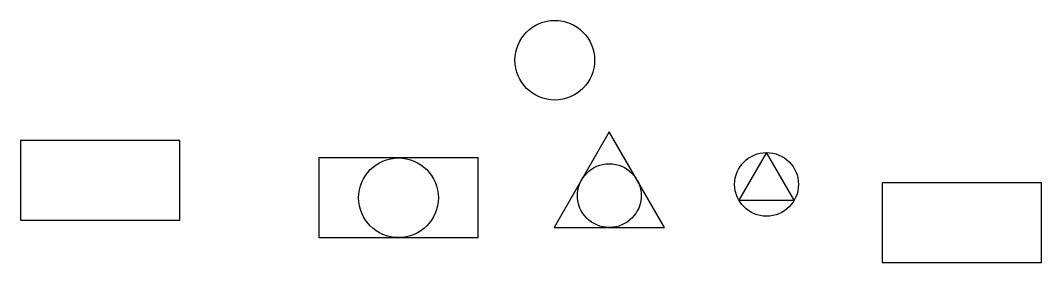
# Model space of a CAD drawing. Header units: inches. Extents: x -175 to 465, y -11 to 142.
import ezdxf

# ---------------------------------------------------------------- set-up
doc = ezdxf.new("R2010")
doc.units = ezdxf.units.IN
doc.header["$MEASUREMENT"] = 0

msp = doc.modelspace()

# ---------------------------------------------------------------- linework, layer by layer
for p, q in [((-75.39, 66.15), (-175.39, 66.15)), ((-175.39, 66.15), (-175.39, 16.15)), ((-75.39, 16.15), (-75.39, 66.15)), ((111.69, 55.19), (11.69, 55.19)), ((11.69, 55.19), (11.69, 5.19)), ((111.69, 5.19), (111.69, 55.19)), ((111.69, 55.19), (111.69, 55.19)), ((-175.39, 16.15), (-75.39, 16.15)), ((11.69, 5.19), (11.69, 5.19)), ((11.69, 5.19), (111.69, 5.19))]:
    msp.add_line(p, q)
for points in [[(193.87, 71.56), (159.23, 11.56), (228.51, 11.56)], [(292.49, 58.6), (275.17, 28.6), (309.81, 28.6)], [(364.95, -10.51), (464.95, -10.51), (464.95, 39.49), (364.95, 39.49)]]:
    msp.add_lwpolyline(points, close=True)
for centre, radius in [((159.69, 116.59), 25), ((292.49, 38.6), 20), ((61.69, 30.19), 25), ((193.87, 31.56), 20)]:
    msp.add_circle(centre, radius)

doc.saveas('drawing.dxf')
